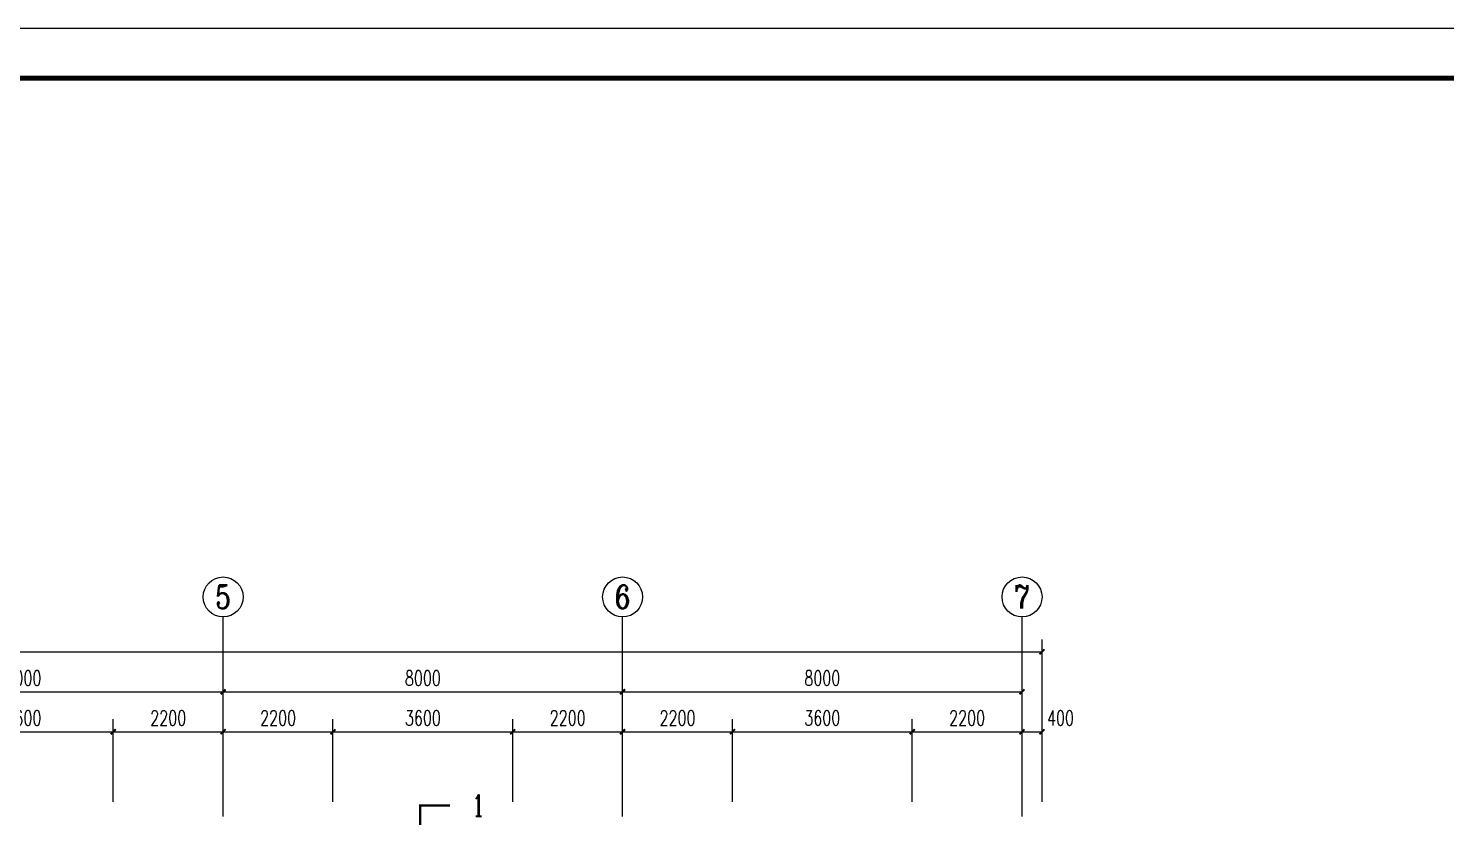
# Model space of a CAD drawing. Extents: x 4579863 to 4663963, y -547270 to -273670.
# Drawn here: x 4620809 to 4649194, y -438423 to -422637 of the extents above; entities that cross this region are included whole.
import ezdxf
from ezdxf.enums import TextEntityAlignment as Align

# ---------------------------------------------------------------- set-up
doc = ezdxf.new("R2010")
doc.units = 0
doc.header["$LTSCALE"] = 1000
doc.header["$MEASUREMENT"] = 0
doc.layers.get('0').update_dxf_attribs({"linetype": 'CONTINUOUS'})
doc.layers.get('Defpoints').update_dxf_attribs({"linetype": 'CONTINUOUS'})
for name, color, linetype in [('AXIS', 3, 'CONTINUOUS'), ('AXIS_TEXT', 7, 'CONTINUOUS'), ('DIM_SYMB', 3, 'CONTINUOUS'), ('PUB_DIM', 3, 'CONTINUOUS'), ('PUB_TEXT', 7, 'CONTINUOUS'), ('PUB_TITLE', 4, 'CONTINUOUS')]:
    doc.layers.add(name, color=color, linetype=linetype)
doc.styles.add('_TCH_AXIS', font='COMPLEX', dxfattribs={"bigfont": 'GBCBIG'})
doc.styles.add('_TCH_DIM_T3', font='SIMPLEX', dxfattribs={"width": 0.705882, "bigfont": 'GBCBIG'})
doc.styles.add('_TCH_LABEL', font='COMPLEX', dxfattribs={"bigfont": 'GBCBIG'})
doc.styles.add('COMPLEX', font='COMPLEX')
doc.dimstyles.new('_TCH_ARCH&&100', dxfattribs={"dimtxt": 297.5, "dimasz": 100, "dimexe": 250, "dimexo": 300, "dimgap": 126.25, "dimtad": 1, "dimdec": 0, "dimzin": 0, "dimdsep": 46, "dimtxsty": '_TCH_DIM_T3', "dimblk": 'ARCHTICK', "dimcen": 0.09, "dimclrt": 7, "dimazin": 2, "dimtfac": 1, "dimtdec": 0, "dimtix": 1, "dimtmove": 2, "dimatfit": 3, "dimfxl": 0, "dimtolj": 1, "dimtzin": 0, "dimarcsym": 0})

# ---------------------------------------------------------------- blocks, each defined once
blk = doc.blocks.new('_ArchTick')
at = {"color": 0, "linetype": 'ByBlock', "const_width": 0.4}
blk.add_lwpolyline([(-0.5, -0.5), (0.5, 0.5)], dxfattribs=at)
blk = doc.blocks.new('*D290')
at = {"layer": 'Defpoints', "color": 0}
for p in [(4622510, -436723), (4618910, -438423), (4622510, -438423)]:
    blk.add_point(p, dxfattribs=at)
at = {"layer": 'PUB_DIM', "color": 0, "lineweight": -2}
for p, q in [((4618910, -438123), (4618910, -436473)), ((4622510, -438123), (4622510, -436473)), ((4618910, -436723), (4622510, -436723))]:
    blk.add_line(p, q, dxfattribs=at)
at = {"layer": 'PUB_DIM', "color": 0, "lineweight": -2, "xscale": 100, "yscale": 100, "zscale": 100, "rotation": 180}
blk.add_blockref('_ArchTick', (4618910, -436723), dxfattribs=at)
at = {"layer": 'PUB_DIM', "color": 0, "lineweight": -2, "xscale": 100, "yscale": 100, "zscale": 100}
blk.add_blockref('_ArchTick', (4622510, -436723), dxfattribs=at)
at = {"layer": 'PUB_DIM', "color": 7, "insert": (4620710, -436448), "char_height": 297.5, "attachment_point": 5, "style": '_TCH_DIM_T3'}
blk.add_mtext('\\A1;3600', dxfattribs=at)
blk = doc.blocks.new('*D291')
at = {"layer": 'Defpoints', "color": 0}
for p in [(4624710, -436723), (4622510, -438423), (4624710, -438423)]:
    blk.add_point(p, dxfattribs=at)
at = {"layer": 'PUB_DIM', "color": 0, "lineweight": -2}
for p, q in [((4622510, -438123), (4622510, -436473)), ((4624710, -438123), (4624710, -436473)), ((4622510, -436723), (4624710, -436723))]:
    blk.add_line(p, q, dxfattribs=at)
at = {"layer": 'PUB_DIM', "color": 0, "lineweight": -2, "xscale": 100, "yscale": 100, "zscale": 100, "rotation": 180}
blk.add_blockref('_ArchTick', (4622510, -436723), dxfattribs=at)
at = {"layer": 'PUB_DIM', "color": 0, "lineweight": -2, "xscale": 100, "yscale": 100, "zscale": 100}
blk.add_blockref('_ArchTick', (4624710, -436723), dxfattribs=at)
at = {"layer": 'PUB_DIM', "color": 7, "insert": (4623610, -436448), "char_height": 297.5, "attachment_point": 5, "style": '_TCH_DIM_T3'}
blk.add_mtext('\\A1;2200', dxfattribs=at)
blk = doc.blocks.new('*D292')
at = {"layer": 'Defpoints', "color": 0}
for p in [(4626910, -436723), (4624710, -438423), (4626910, -438423)]:
    blk.add_point(p, dxfattribs=at)
at = {"layer": 'PUB_DIM', "color": 0, "lineweight": -2}
for p, q in [((4624710, -438123), (4624710, -436473)), ((4626910, -438123), (4626910, -436473)), ((4624710, -436723), (4626910, -436723))]:
    blk.add_line(p, q, dxfattribs=at)
at = {"layer": 'PUB_DIM', "color": 0, "lineweight": -2, "xscale": 100, "yscale": 100, "zscale": 100, "rotation": 180}
blk.add_blockref('_ArchTick', (4624710, -436723), dxfattribs=at)
at = {"layer": 'PUB_DIM', "color": 0, "lineweight": -2, "xscale": 100, "yscale": 100, "zscale": 100}
blk.add_blockref('_ArchTick', (4626910, -436723), dxfattribs=at)
at = {"layer": 'PUB_DIM', "color": 7, "insert": (4625810, -436448), "char_height": 297.5, "attachment_point": 5, "style": '_TCH_DIM_T3'}
blk.add_mtext('\\A1;2200', dxfattribs=at)
blk = doc.blocks.new('*D293')
at = {"layer": 'Defpoints', "color": 0}
for p in [(4630510, -436723), (4626910, -438423), (4630510, -438423)]:
    blk.add_point(p, dxfattribs=at)
at = {"layer": 'PUB_DIM', "color": 0, "lineweight": -2}
for p, q in [((4626910, -438123), (4626910, -436473)), ((4630510, -438123), (4630510, -436473)), ((4626910, -436723), (4630510, -436723))]:
    blk.add_line(p, q, dxfattribs=at)
at = {"layer": 'PUB_DIM', "color": 0, "lineweight": -2, "xscale": 100, "yscale": 100, "zscale": 100, "rotation": 180}
blk.add_blockref('_ArchTick', (4626910, -436723), dxfattribs=at)
at = {"layer": 'PUB_DIM', "color": 0, "lineweight": -2, "xscale": 100, "yscale": 100, "zscale": 100}
blk.add_blockref('_ArchTick', (4630510, -436723), dxfattribs=at)
at = {"layer": 'PUB_DIM', "color": 7, "insert": (4628710, -436448), "char_height": 297.5, "attachment_point": 5, "style": '_TCH_DIM_T3'}
blk.add_mtext('\\A1;3600', dxfattribs=at)
blk = doc.blocks.new('*D294')
at = {"layer": 'Defpoints', "color": 0}
for p in [(4632710, -436723), (4630510, -438423), (4632710, -438423)]:
    blk.add_point(p, dxfattribs=at)
at = {"layer": 'PUB_DIM', "color": 0, "lineweight": -2}
for p, q in [((4630510, -438123), (4630510, -436473)), ((4632710, -438123), (4632710, -436473)), ((4630510, -436723), (4632710, -436723))]:
    blk.add_line(p, q, dxfattribs=at)
at = {"layer": 'PUB_DIM', "color": 0, "lineweight": -2, "xscale": 100, "yscale": 100, "zscale": 100, "rotation": 180}
blk.add_blockref('_ArchTick', (4630510, -436723), dxfattribs=at)
at = {"layer": 'PUB_DIM', "color": 0, "lineweight": -2, "xscale": 100, "yscale": 100, "zscale": 100}
blk.add_blockref('_ArchTick', (4632710, -436723), dxfattribs=at)
at = {"layer": 'PUB_DIM', "color": 7, "insert": (4631610, -436448), "char_height": 297.5, "attachment_point": 5, "style": '_TCH_DIM_T3'}
blk.add_mtext('\\A1;2200', dxfattribs=at)
blk = doc.blocks.new('*D295')
at = {"layer": 'Defpoints', "color": 0}
for p in [(4634910, -436723), (4632710, -438423), (4634910, -438423)]:
    blk.add_point(p, dxfattribs=at)
at = {"layer": 'PUB_DIM', "color": 0, "lineweight": -2}
for p, q in [((4632710, -438123), (4632710, -436473)), ((4634910, -438123), (4634910, -436473)), ((4632710, -436723), (4634910, -436723))]:
    blk.add_line(p, q, dxfattribs=at)
at = {"layer": 'PUB_DIM', "color": 0, "lineweight": -2, "xscale": 100, "yscale": 100, "zscale": 100, "rotation": 180}
blk.add_blockref('_ArchTick', (4632710, -436723), dxfattribs=at)
at = {"layer": 'PUB_DIM', "color": 0, "lineweight": -2, "xscale": 100, "yscale": 100, "zscale": 100}
blk.add_blockref('_ArchTick', (4634910, -436723), dxfattribs=at)
at = {"layer": 'PUB_DIM', "color": 7, "insert": (4633810, -436448), "char_height": 297.5, "attachment_point": 5, "style": '_TCH_DIM_T3'}
blk.add_mtext('\\A1;2200', dxfattribs=at)
blk = doc.blocks.new('*D296')
at = {"layer": 'Defpoints', "color": 0}
for p in [(4638510, -436723), (4634910, -438423), (4638510, -438423)]:
    blk.add_point(p, dxfattribs=at)
at = {"layer": 'PUB_DIM', "color": 0, "lineweight": -2}
for p, q in [((4634910, -438123), (4634910, -436473)), ((4638510, -438123), (4638510, -436473)), ((4634910, -436723), (4638510, -436723))]:
    blk.add_line(p, q, dxfattribs=at)
at = {"layer": 'PUB_DIM', "color": 0, "lineweight": -2, "xscale": 100, "yscale": 100, "zscale": 100, "rotation": 180}
blk.add_blockref('_ArchTick', (4634910, -436723), dxfattribs=at)
at = {"layer": 'PUB_DIM', "color": 0, "lineweight": -2, "xscale": 100, "yscale": 100, "zscale": 100}
blk.add_blockref('_ArchTick', (4638510, -436723), dxfattribs=at)
at = {"layer": 'PUB_DIM', "color": 7, "insert": (4636710, -436448), "char_height": 297.5, "attachment_point": 5, "style": '_TCH_DIM_T3'}
blk.add_mtext('\\A1;3600', dxfattribs=at)
blk = doc.blocks.new('*D297')
at = {"layer": 'Defpoints', "color": 0}
for p in [(4640710, -436723), (4638510, -438423), (4640710, -438423)]:
    blk.add_point(p, dxfattribs=at)
at = {"layer": 'PUB_DIM', "color": 0, "lineweight": -2}
for p, q in [((4638510, -438123), (4638510, -436473)), ((4640710, -438123), (4640710, -436473)), ((4638510, -436723), (4640710, -436723))]:
    blk.add_line(p, q, dxfattribs=at)
at = {"layer": 'PUB_DIM', "color": 0, "lineweight": -2, "xscale": 100, "yscale": 100, "zscale": 100, "rotation": 180}
blk.add_blockref('_ArchTick', (4638510, -436723), dxfattribs=at)
at = {"layer": 'PUB_DIM', "color": 0, "lineweight": -2, "xscale": 100, "yscale": 100, "zscale": 100}
blk.add_blockref('_ArchTick', (4640710, -436723), dxfattribs=at)
at = {"layer": 'PUB_DIM', "color": 7, "insert": (4639610, -436448), "char_height": 297.5, "attachment_point": 5, "style": '_TCH_DIM_T3'}
blk.add_mtext('\\A1;2200', dxfattribs=at)
blk = doc.blocks.new('*D298')
at = {"layer": 'Defpoints', "color": 0}
for p in [(4641110, -436723), (4640710, -438423), (4641110, -438423)]:
    blk.add_point(p, dxfattribs=at)
at = {"layer": 'PUB_DIM', "color": 0, "lineweight": -2}
for p, q in [((4640710, -438123), (4640710, -436473)), ((4641110, -438123), (4641110, -436473)), ((4640710, -436723), (4641110, -436723))]:
    blk.add_line(p, q, dxfattribs=at)
at = {"layer": 'PUB_DIM', "color": 0, "lineweight": -2, "xscale": 100, "yscale": 100, "zscale": 100, "rotation": 180}
blk.add_blockref('_ArchTick', (4640710, -436723), dxfattribs=at)
at = {"layer": 'PUB_DIM', "color": 0, "lineweight": -2, "xscale": 100, "yscale": 100, "zscale": 100}
blk.add_blockref('_ArchTick', (4641110, -436723), dxfattribs=at)
at = {"layer": 'PUB_DIM', "color": 7, "insert": (4641480, -436448), "char_height": 297.5, "attachment_point": 5, "style": '_TCH_DIM_T3'}
blk.add_mtext('\\A1;400', dxfattribs=at)
blk = doc.blocks.new('*D310')
at = {"layer": 'AXIS', "color": 0, "lineweight": -2}
for p, q in [((4616710, -438123), (4616710, -435673)), ((4624710, -438123), (4624710, -435673)), ((4616710, -435923), (4624710, -435923))]:
    blk.add_line(p, q, dxfattribs=at)
at = {"layer": 'Defpoints', "color": 0}
for p in [(4624710, -435923), (4616710, -438423), (4624710, -438423)]:
    blk.add_point(p, dxfattribs=at)
at = {"layer": 'AXIS', "color": 0, "lineweight": -2, "xscale": 100, "yscale": 100, "zscale": 100, "rotation": 180}
blk.add_blockref('_ArchTick', (4616710, -435923), dxfattribs=at)
at = {"layer": 'AXIS', "color": 0, "lineweight": -2, "xscale": 100, "yscale": 100, "zscale": 100}
blk.add_blockref('_ArchTick', (4624710, -435923), dxfattribs=at)
at = {"layer": 'AXIS', "color": 7, "insert": (4620710, -435648), "char_height": 297.5, "attachment_point": 5, "style": '_TCH_DIM_T3'}
blk.add_mtext('\\A1;8000', dxfattribs=at)
blk = doc.blocks.new('*D311')
at = {"layer": 'AXIS', "color": 0, "lineweight": -2}
for p, q in [((4624710, -438123), (4624710, -435673)), ((4632710, -438123), (4632710, -435673)), ((4624710, -435923), (4632710, -435923))]:
    blk.add_line(p, q, dxfattribs=at)
at = {"layer": 'Defpoints', "color": 0}
for p in [(4632710, -435923), (4624710, -438423), (4632710, -438423)]:
    blk.add_point(p, dxfattribs=at)
at = {"layer": 'AXIS', "color": 0, "lineweight": -2, "xscale": 100, "yscale": 100, "zscale": 100, "rotation": 180}
blk.add_blockref('_ArchTick', (4624710, -435923), dxfattribs=at)
at = {"layer": 'AXIS', "color": 0, "lineweight": -2, "xscale": 100, "yscale": 100, "zscale": 100}
blk.add_blockref('_ArchTick', (4632710, -435923), dxfattribs=at)
at = {"layer": 'AXIS', "color": 7, "insert": (4628710, -435648), "char_height": 297.5, "attachment_point": 5, "style": '_TCH_DIM_T3'}
blk.add_mtext('\\A1;8000', dxfattribs=at)
blk = doc.blocks.new('*D312')
at = {"layer": 'AXIS', "color": 0, "lineweight": -2}
for p, q in [((4632710, -438123), (4632710, -435673)), ((4640710, -438123), (4640710, -435673)), ((4632710, -435923), (4640710, -435923))]:
    blk.add_line(p, q, dxfattribs=at)
at = {"layer": 'Defpoints', "color": 0}
for p in [(4640710, -435923), (4632710, -438423), (4640710, -438423)]:
    blk.add_point(p, dxfattribs=at)
at = {"layer": 'AXIS', "color": 0, "lineweight": -2, "xscale": 100, "yscale": 100, "zscale": 100, "rotation": 180}
blk.add_blockref('_ArchTick', (4632710, -435923), dxfattribs=at)
at = {"layer": 'AXIS', "color": 0, "lineweight": -2, "xscale": 100, "yscale": 100, "zscale": 100}
blk.add_blockref('_ArchTick', (4640710, -435923), dxfattribs=at)
at = {"layer": 'AXIS', "color": 7, "insert": (4636710, -435648), "char_height": 297.5, "attachment_point": 5, "style": '_TCH_DIM_T3'}
blk.add_mtext('\\A1;8000', dxfattribs=at)
blk = doc.blocks.new('*D313')
at = {"layer": 'AXIS', "color": 0, "lineweight": -2}
for p, q in [((4592310, -438123), (4592310, -434873)), ((4592310, -435123), (4641110, -435123)), ((4641110, -438123), (4641110, -434873))]:
    blk.add_line(p, q, dxfattribs=at)
at = {"layer": 'Defpoints', "color": 0}
for p in [(4641110, -435123), (4592310, -438423), (4641110, -438423)]:
    blk.add_point(p, dxfattribs=at)
at = {"layer": 'AXIS', "color": 0, "lineweight": -2, "xscale": 100, "yscale": 100, "zscale": 100, "rotation": 180}
blk.add_blockref('_ArchTick', (4592310, -435123), dxfattribs=at)
at = {"layer": 'AXIS', "color": 0, "lineweight": -2, "xscale": 100, "yscale": 100, "zscale": 100}
blk.add_blockref('_ArchTick', (4641110, -435123), dxfattribs=at)
at = {"layer": 'AXIS', "color": 7, "insert": (4616710, -434848), "char_height": 297.5, "attachment_point": 5, "style": '_TCH_DIM_T3'}
blk.add_mtext('\\A1;48800', dxfattribs=at)
blk = doc.blocks.new('_AXISO')
blk.add_circle((0, 0), 0.5)
at = {"layer": 'AXIS_TEXT', "style": 'COMPLEX', "width": 1.041667}
blk.add_attdef('A', text='', height=0.56, dxfattribs=at).set_placement((-0.25, -0.28), (0.25, -0.28), align=Align.FIT)

msp = doc.modelspace()

# ---------------------------------------------------------------- linework, layer by layer
at = {"layer": 'AXIS', "color": 0}
for p, q in [((4624710, -438422.9), (4624710, -434422.9)), ((4632710, -438422.9), (4632710, -434422.9)), ((4640710, -438422.9), (4640710, -434422.9))]:
    msp.add_line(p, q, dxfattribs=at)
at = {"layer": 'DIM_SYMB', "color": 0, "const_width": 50}
msp.add_lwpolyline([(4629256.3, -438198.6), (4628656.3, -438198.6), (4628656.3, -439198.6)], dxfattribs=at)
at = {"layer": 'PUB_TITLE', "color": 4}
msp.add_lwpolyline([(4579862.8, -482036.7), (4663962.8, -482036.7), (4663962.8, -422636.7), (4579862.8, -422636.7)], close=True, dxfattribs=at)
at = {"layer": 'PUB_TITLE', "color": 4, "const_width": 100}
msp.add_lwpolyline([(4582362.8, -481036.7), (4662962.8, -481036.7), (4662962.8, -423636.7), (4582362.8, -423636.7)], close=True, dxfattribs=at)

# ---------------------------------------------------------------- block references
at = {"layer": 'AXIS', "color": 0}
ref = msp.add_blockref('_AXISO', (4624710, -434022.9), dxfattribs=dict(at, xscale=800, yscale=800, zscale=800))
ref.add_attrib('A', '5', dxfattribs={"layer": 'AXIS_TEXT', "color": 0, "height": 465.9, "style": '_TCH_AXIS'}).set_placement((4624554.7, -434255.9), (4624865.3, -434255.9), align=Align.FIT)
ref = msp.add_blockref('_AXISO', (4632710, -434022.9), dxfattribs=dict(at, xscale=800, yscale=800, zscale=800))
ref.add_attrib('A', '6', dxfattribs={"layer": 'AXIS_TEXT', "color": 0, "height": 465.9, "style": '_TCH_AXIS'}).set_placement((4632554.7, -434255.9), (4632865.3, -434255.9), align=Align.FIT)
ref = msp.add_blockref('_AXISO', (4640710, -434022.9), dxfattribs=dict(at, xscale=800, yscale=800, zscale=800))
ref.add_attrib('A', '7', dxfattribs={"layer": 'AXIS_TEXT', "color": 0, "height": 465.9, "style": '_TCH_AXIS'}).set_placement((4640554.7, -434255.9), (4640865.3, -434255.9), align=Align.FIT)

# ---------------------------------------------------------------- texts
at = {"layer": 'PUB_TEXT', "color": 0, "style": '_TCH_LABEL', "width": 0.705882}
msp.add_text('1', height=425, dxfattribs=at).set_placement((4629692, -438411.1))

# ---------------------------------------------------------------- dimensions: what is measured, and where the dimension line sits
at = {"layer": 'AXIS', "color": 0}
for p1, p2, distance, picture, middle in [((4592310, -438422.9), (4641110, -438422.9), 3300, '*D313', (4616710, -434847.9)), ((4616710, -438422.9), (4624710, -438422.9), 2500, '*D310', (4620710, -435647.9)), ((4624710, -438422.9), (4632710, -438422.9), 2500, '*D311', (4628710, -435647.9)), ((4632710, -438422.9), (4640710, -438422.9), 2500, '*D312', (4636710, -435647.9))]:
    dim = msp.add_aligned_dim(p1=p1, p2=p2, distance=distance, dimstyle='_TCH_ARCH&&100', dxfattribs=at)
    dim.commit()
    dim.dimension.update_dxf_attribs({"geometry": picture, "text_midpoint": middle})
at = {"layer": 'PUB_DIM', "color": 0}
for p1, p2, picture, middle in [((4618910, -438422.9), (4622510, -438422.9), '*D290', (4620710, -436447.9)), ((4622510, -438422.9), (4624710, -438422.9), '*D291', (4623610, -436447.9)), ((4624710, -438422.9), (4626910, -438422.9), '*D292', (4625810, -436447.9)), ((4626910, -438422.9), (4630510, -438422.9), '*D293', (4628710, -436447.9)), ((4630510, -438422.9), (4632710, -438422.9), '*D294', (4631610, -436447.9)), ((4632710, -438422.9), (4634910, -438422.9), '*D295', (4633810, -436447.9)), ((4634910, -438422.9), (4638510, -438422.9), '*D296', (4636710, -436447.9)), ((4638510, -438422.9), (4640710, -438422.9), '*D297', (4639610, -436447.9))]:
    dim = msp.add_aligned_dim(p1=p1, p2=p2, distance=1700, dimstyle='_TCH_ARCH&&100', dxfattribs=at)
    dim.commit()
    dim.dimension.update_dxf_attribs({"geometry": picture, "text_midpoint": middle})
dim = msp.add_linear_dim(base=(4641110, -436722.9), p1=(4640710, -438422.9), p2=(4641110, -438422.9), angle=360, dimstyle='_TCH_ARCH&&100', dxfattribs=at)
dim.commit()
dim.dimension.update_dxf_attribs({"geometry": '*D298', "text_midpoint": (4641480, -436447.9), "dimtype": 161})

doc.saveas('drawing.dxf')
